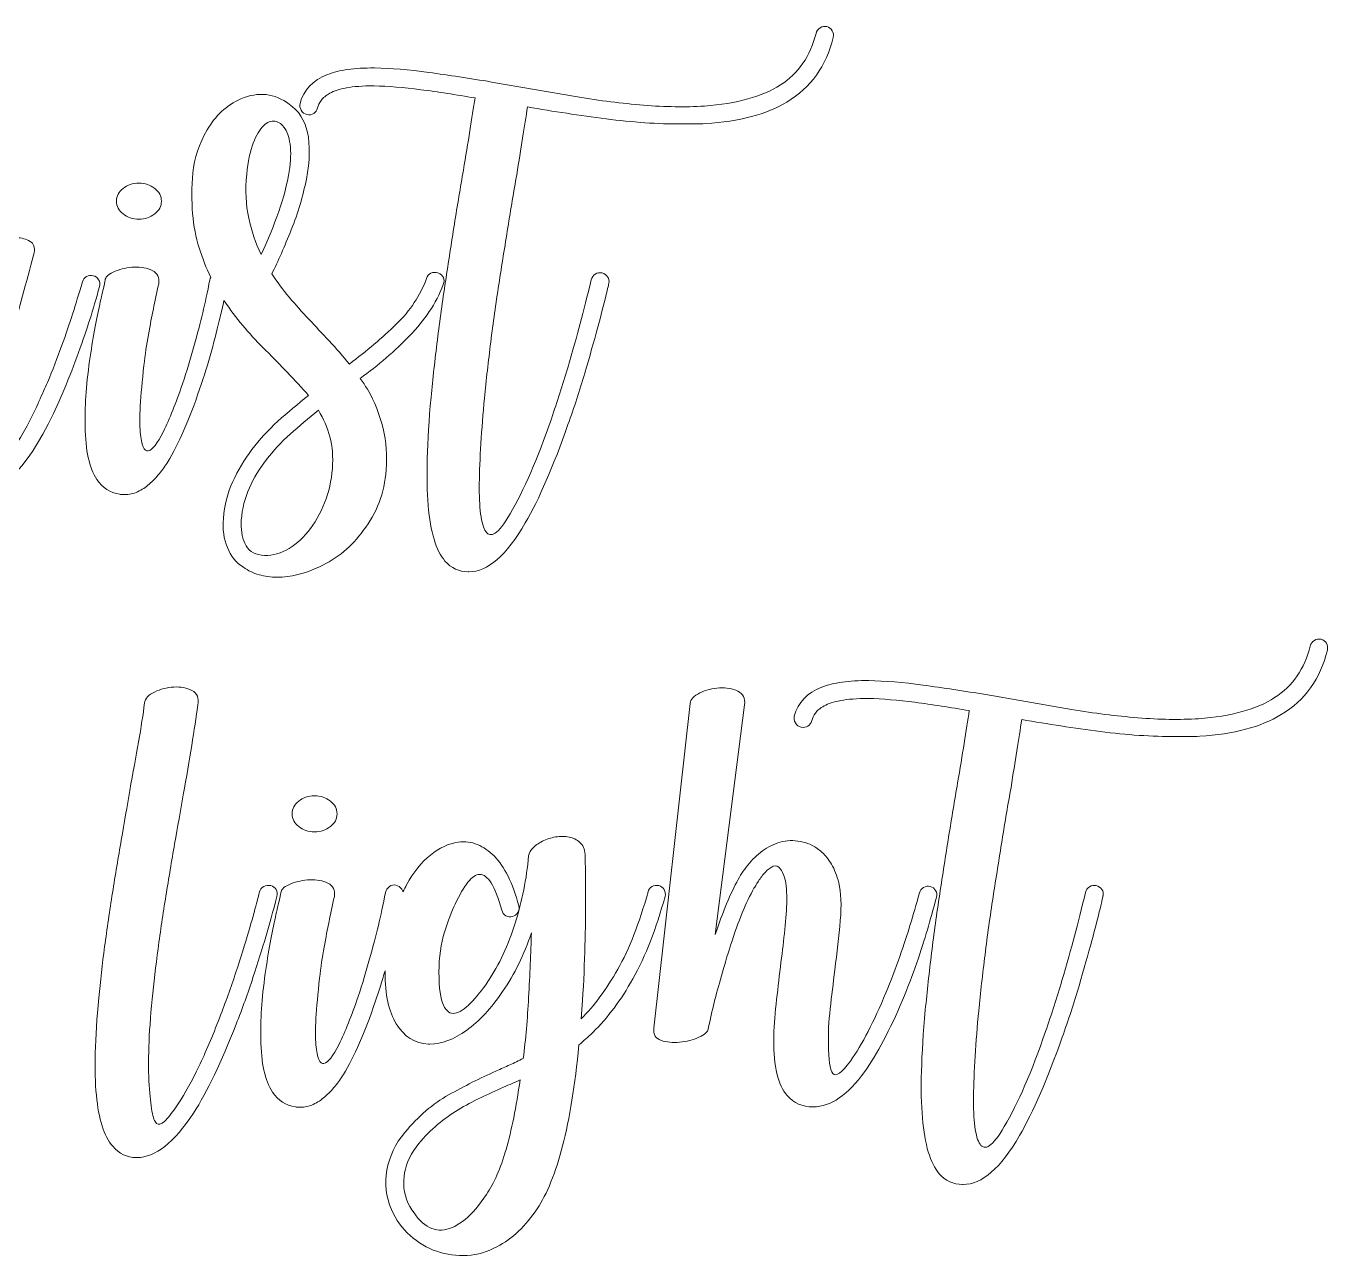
# Model space of a CAD drawing. Header units: inches. Extents: x 0.9 to 14.4, y -14.6 to -1.7.
# Drawn here: x 7.68 to 14.35, y -8.15 to -1.84 of the extents above; entities that cross this region are included whole.
import ezdxf

# ---------------------------------------------------------------- set-up
doc = ezdxf.new("R2010")
doc.units = ezdxf.units.IN
doc.header["$MEASUREMENT"] = 0
doc.layers.add('Layer 1', color=7, linetype='Continuous')

# ---------------------------------------------------------------- blocks, each defined once
blk = doc.blocks.new('block 3')
at = {"layer": 'Layer 1', "lineweight": 0}
for points, knots in [([(6.0348, -2.9252), (6.0064, -2.9443), (5.9807, -2.9677), (5.9577, -2.9953), (5.9347, -3.0229), (5.9156, -3.0505), (5.9003, -3.0781), (5.8604, -3.1502), (5.8213, -3.2444), (5.783, -3.3609), (5.783, -3.3609), (5.9324, -2.1836), (5.9324, -2.1836), (5.937, -2.1499), (5.9256, -2.1265), (5.898, -2.1135), (5.8704, -2.1004), (5.8389, -2.0951), (5.8037, -2.0974), (5.7684, -2.0997), (5.7351, -2.1081), (5.7037, -2.1226), (5.6722, -2.1372), (5.6557, -2.1552), (5.6542, -2.1767), (5.6542, -2.1767), (5.468, -3.8415), (5.468, -3.8415), (5.4649, -3.8737), (5.4772, -3.8944), (5.5047, -3.9036), (5.5323, -3.9128), (5.5641, -3.9158), (5.6002, -3.9128), (5.6362, -3.9097), (5.6692, -3.9013), (5.699, -3.8875), (5.7289, -3.8737), (5.7446, -3.8599), (5.7462, -3.8461), (5.7569, -3.7955), (5.7672, -3.7499), (5.7772, -3.7093), (5.7872, -3.6687), (5.7994, -3.6231), (5.814, -3.5725), (5.8286, -3.5219), (5.8443, -3.4698), (5.8612, -3.4161), (5.8811, -3.3533), (5.901, -3.2977), (5.921, -3.2494), (5.9409, -3.2011), (5.9608, -3.1594), (5.9807, -3.1241), (5.9853, -3.1164), (5.993, -3.1042), (6.0037, -3.0873), (6.0144, -3.0704), (6.0263, -3.0551), (6.0394, -3.0413), (6.0524, -3.0275), (6.0658, -3.0175), (6.0796, -3.0114), (6.0934, -3.0053), (6.1057, -3.0099), (6.1164, -3.0252), (6.1241, -3.0329), (6.1317, -3.0497), (6.1394, -3.0758), (6.1471, -3.1019), (6.1501, -3.144), (6.1486, -3.2023), (6.1471, -3.2498), (6.1432, -3.3008), (6.1371, -3.3552), (6.131, -3.4096), (6.1241, -3.4667), (6.1164, -3.5265), (6.1087, -3.5909), (6.1015, -3.6549), (6.0946, -3.7185), (6.0877, -3.7821), (6.0834, -3.8431), (6.0819, -3.9013), (6.0804, -4.0362), (6.1034, -4.1312), (6.1509, -4.1864), (6.1846, -4.2247), (6.2291, -4.2439), (6.2843, -4.2439), (6.3747, -4.2439), (6.4628, -4.1833), (6.5487, -4.0623), (6.6131, -3.9733), (6.6775, -3.8515), (6.7419, -3.6966), (6.7695, -3.6323), (6.794, -3.5687), (6.8155, -3.5058), (6.8369, -3.4429), (6.8549, -3.3866), (6.8695, -3.3368), (6.884, -3.287), (6.8997, -3.2314), (6.9166, -3.1701), (6.9189, -3.1611), (6.9186, -3.1525), (6.9159, -3.1443), (6.945, -3.1537), (6.9767, -3.1586), (7.0109, -3.1586), (7.0829, -3.1586), (7.1534, -3.1513), (7.2224, -3.1367), (7.2914, -3.1222), (7.3589, -3.1034), (7.4248, -3.0804), (7.4125, -3.1249), (7.3976, -3.182), (7.38, -3.2517), (7.3623, -3.3215), (7.3451, -3.3954), (7.3282, -3.4736), (7.3129, -3.5487), (7.301, -3.6181), (7.2926, -3.6817), (7.2841, -3.7453), (7.2784, -3.804), (7.2753, -3.8576), (7.2692, -3.9956), (7.2853, -4.0952), (7.3236, -4.1565), (7.3527, -4.204), (7.3957, -4.2278), (7.4524, -4.2278), (7.5903, -4.2278), (7.7321, -4.0546), (7.8778, -3.7081), (7.9054, -3.6438), (7.9303, -3.5802), (7.9525, -3.5173), (7.9747, -3.4544), (7.9939, -3.3981), (8.01, -3.3483), (8.0261, -3.2985), (8.0426, -3.2421), (8.0594, -3.1793), (8.0625, -3.167), (8.061, -3.1555), (8.0549, -3.1448), (8.0487, -3.1341), (8.0395, -3.1272), (8.0272, -3.1241), (8.015, -3.121), (8.0035, -3.1226), (7.9928, -3.1287), (7.982, -3.1348), (7.9751, -3.144), (7.9721, -3.1563), (7.9537, -3.2176), (7.9368, -3.2724), (7.9215, -3.3207), (7.9061, -3.369), (7.8873, -3.4238), (7.8651, -3.4851), (7.8429, -3.5464), (7.8188, -3.6085), (7.7927, -3.6713), (7.7804, -3.6989), (7.7659, -3.7315), (7.749, -3.7691), (7.7321, -3.8067), (7.7145, -3.8435), (7.6961, -3.8795), (7.6777, -3.9155), (7.6593, -3.9469), (7.6409, -3.9737), (7.6225, -4.0005), (7.6061, -4.0174), (7.5915, -4.0243), (7.5769, -4.0312), (7.5658, -4.0239), (7.5582, -4.0025), (7.5505, -3.981), (7.5482, -3.9404), (7.5513, -3.8806), (7.5543, -3.8009), (7.5616, -3.7242), (7.5731, -3.6507), (7.5846, -3.5771), (7.598, -3.5054), (7.6133, -3.4356), (7.6286, -3.3659), (7.6459, -3.2965), (7.6651, -3.2275), (7.6842, -3.1586), (7.703, -3.0888), (7.7214, -3.0183), (7.7306, -2.9877), (7.7268, -2.9658), (7.7099, -2.9528), (7.693, -2.9398), (7.6708, -2.9321), (7.6432, -2.9298), (7.6156, -2.9275), (7.5865, -2.9294), (7.5559, -2.9355), (7.5252, -2.9417), (7.5007, -2.9486), (7.4823, -2.9562), (7.4792, -2.9578), (7.4662, -2.9631), (7.4432, -2.9723), (7.4202, -2.9815), (7.3907, -2.9922), (7.3547, -3.0045), (7.3186, -3.0168), (7.2768, -3.0286), (7.2293, -3.0401), (7.1818, -3.0516), (7.1328, -3.0597), (7.0822, -3.0643), (7.0914, -3.0398), (7.1013, -3.0106), (7.1121, -2.9769), (7.1228, -2.9432), (7.1335, -2.9072), (7.1443, -2.8688), (7.1672, -2.7876), (7.181, -2.714), (7.1856, -2.6481), (7.1902, -2.5622), (7.1772, -2.4963), (7.1466, -2.4503), (7.1343, -2.4335), (7.1163, -2.4166), (7.0925, -2.3997), (7.0687, -2.3829), (7.0354, -2.3744), (6.9925, -2.3744), (6.9925, -2.3744), (6.9902, -2.3744), (6.9902, -2.3744), (6.9457, -2.3744), (6.9059, -2.3867), (6.8706, -2.4112), (6.8354, -2.4358), (6.8059, -2.4676), (6.7821, -2.5067), (6.7583, -2.5457), (6.7399, -2.5898), (6.7269, -2.6389), (6.7139, -2.688), (6.7073, -2.7378), (6.7073, -2.7883), (6.7073, -2.888), (6.7303, -2.9716), (6.7763, -3.039), (6.7995, -3.0715), (6.8262, -3.0972), (6.8565, -3.1165), (6.8543, -3.1174), (6.8521, -3.1183), (6.8499, -3.1195), (6.8392, -3.1256), (6.8323, -3.1348), (6.8293, -3.1471), (6.8124, -3.2069), (6.7967, -3.2609), (6.7821, -3.3092), (6.7675, -3.3575), (6.7495, -3.4123), (6.7281, -3.4736), (6.7066, -3.5349), (6.6828, -3.597), (6.6568, -3.6599), (6.6261, -3.7334), (6.5959, -3.7994), (6.566, -3.8576), (6.5361, -3.9158), (6.5058, -3.9664), (6.4751, -4.0094), (6.4307, -4.0707), (6.4008, -4.0918), (6.3855, -4.0726), (6.3701, -4.0534), (6.3625, -4.0032), (6.3625, -3.922), (6.3609, -3.8668), (6.364, -3.8067), (6.3716, -3.7415), (6.3793, -3.6763), (6.387, -3.6101), (6.3946, -3.5426), (6.4069, -3.4537), (6.4165, -3.3694), (6.4234, -3.2896), (6.4303, -3.2099), (6.4276, -3.1456), (6.4153, -3.0965), (6.4061, -3.0582), (6.3939, -3.0263), (6.3785, -3.0011), (6.3632, -2.9758), (6.3471, -2.9555), (6.3303, -2.9401), (6.3134, -2.9248), (6.2965, -2.9129), (6.2797, -2.9045), (6.2628, -2.8961), (6.2475, -2.8903), (6.2337, -2.8872), (6.1969, -2.878), (6.1616, -2.8773), (6.1279, -2.8849), (6.0942, -2.8926), (6.0631, -2.906), (6.0348, -2.9252)], [0, 0, 0, 0, 1, 1, 1, 2, 2, 2, 3, 3, 3, 4, 4, 4, 5, 5, 5, 6, 6, 6, 7, 7, 7, 8, 8, 8, 9, 9, 9, 10, 10, 10, 11, 11, 11, 12, 12, 12, 13, 13, 13, 14, 14, 14, 15, 15, 15, 16, 16, 16, 17, 17, 17, 18, 18, 18, 19, 19, 19, 20, 20, 20, 21, 21, 21, 22, 22, 22, 23, 23, 23, 24, 24, 24, 25, 25, 25, 26, 26, 26, 27, 27, 27, 28, 28, 28, 29, 29, 29, 30, 30, 30, 31, 31, 31, 32, 32, 32, 33, 33, 33, 34, 34, 34, 35, 35, 35, 36, 36, 36, 37, 37, 37, 38, 38, 38, 39, 39, 39, 40, 40, 40, 41, 41, 41, 42, 42, 42, 43, 43, 43, 44, 44, 44, 45, 45, 45, 46, 46, 46, 47, 47, 47, 48, 48, 48, 49, 49, 49, 50, 50, 50, 51, 51, 51, 52, 52, 52, 53, 53, 53, 54, 54, 54, 55, 55, 55, 56, 56, 56, 57, 57, 57, 58, 58, 58, 59, 59, 59, 60, 60, 60, 61, 61, 61, 62, 62, 62, 63, 63, 63, 64, 64, 64, 65, 65, 65, 66, 66, 66, 67, 67, 67, 68, 68, 68, 69, 69, 69, 70, 70, 70, 71, 71, 71, 72, 72, 72, 73, 73, 73, 74, 74, 74, 75, 75, 75, 76, 76, 76, 77, 77, 77, 78, 78, 78, 79, 79, 79, 80, 80, 80, 81, 81, 81, 82, 82, 82, 83, 83, 83, 84, 84, 84, 85, 85, 85, 86, 86, 86, 87, 87, 87, 88, 88, 88, 89, 89, 89, 90, 90, 90, 91, 91, 91, 92, 92, 92, 93, 93, 93, 94, 94, 94, 95, 95, 95, 96, 96, 96, 97, 97, 97, 98, 98, 98, 99, 99, 99, 100, 100, 100, 101, 101, 101, 102, 102, 102, 103, 103, 103, 104, 104, 104, 105, 105, 105, 106, 106, 106, 106]), ([(6.8085, -2.8815), (6.8024, -2.8501), (6.7993, -2.819), (6.7993, -2.7883), (6.7993, -2.747), (6.8043, -2.7064), (6.8143, -2.6665), (6.8243, -2.6266), (6.8384, -2.5914), (6.8568, -2.5607), (6.8691, -2.5392), (6.8864, -2.5182), (6.9086, -2.4975), (6.9308, -2.4768), (6.958, -2.4664), (6.9902, -2.4664), (6.9902, -2.4664), (6.9925, -2.4664), (6.9925, -2.4664), (7.017, -2.4664), (7.0346, -2.4703), (7.0454, -2.4779), (7.0561, -2.4856), (7.0645, -2.4933), (7.0707, -2.5009), (7.0891, -2.5285), (7.0971, -2.5718), (7.0948, -2.6308), (7.0925, -2.6899), (7.0799, -2.7608), (7.0569, -2.8435), (7.0446, -2.8911), (7.0312, -2.9344), (7.0166, -2.9735), (7.002, -3.0125), (6.9902, -3.0428), (6.981, -3.0643), (6.9473, -3.0597), (6.9189, -3.0486), (6.8959, -3.0309), (6.8729, -3.0133), (6.8542, -2.9918), (6.8396, -2.9666), (6.825, -2.9413), (6.8147, -2.9129), (6.8085, -2.8815)], [0, 0, 0, 0, 1, 1, 1, 2, 2, 2, 3, 3, 3, 4, 4, 4, 5, 5, 5, 6, 6, 6, 7, 7, 7, 8, 8, 8, 9, 9, 9, 10, 10, 10, 11, 11, 11, 12, 12, 12, 13, 13, 13, 14, 14, 14, 15, 15, 15, 15])]:
    blk.add_open_spline(points, degree=3, knots=knots, dxfattribs=at)
blk = doc.blocks.new('block 4')
at = {"layer": 'Layer 1', "lineweight": 0}
for points, knots in [([(8.0342, -3.4035), (8.025, -3.4533), (8.0165, -3.5058), (8.0089, -3.561), (7.9997, -3.6254), (7.9932, -3.6855), (7.9893, -3.7415), (7.9855, -3.7975), (7.9843, -3.8492), (7.9859, -3.8967), (7.9874, -4.0193), (8.0074, -4.1098), (8.0456, -4.168), (8.0748, -4.2125), (8.1138, -4.2378), (8.1629, -4.2439), (8.1675, -4.2454), (8.1752, -4.2462), (8.1859, -4.2462), (8.2104, -4.2462), (8.2334, -4.2412), (8.2549, -4.2313), (8.2764, -4.2213), (8.2963, -4.2083), (8.3147, -4.1922), (8.3331, -4.1761), (8.3503, -4.158), (8.3664, -4.1381), (8.3825, -4.1182), (8.3967, -4.0983), (8.409, -4.0784), (8.4657, -3.9864), (8.5201, -3.8622), (8.5722, -3.7058), (8.5952, -3.6399), (8.6155, -3.5748), (8.6332, -3.5104), (8.6508, -3.446), (8.6657, -3.3881), (8.678, -3.3368), (8.6844, -3.3099), (8.6908, -3.2812), (8.6972, -3.2508), (8.7015, -3.2573), (8.7057, -3.2638), (8.7102, -3.2701), (8.77, -3.3552), (8.8374, -3.4345), (8.9125, -3.5081), (8.9876, -3.5817), (9.0605, -3.6583), (9.131, -3.738), (9.0758, -3.781), (9.0233, -3.8251), (8.9735, -3.8703), (8.9236, -3.9155), (8.8792, -3.9637), (8.8401, -4.0151), (8.801, -4.0665), (8.7684, -4.1213), (8.7424, -4.1795), (8.7163, -4.2378), (8.7002, -4.3006), (8.6941, -4.3681), (8.6895, -4.4233), (8.6964, -4.4731), (8.7148, -4.5176), (8.7316, -4.5605), (8.7592, -4.5942), (8.7976, -4.6187), (8.8206, -4.6356), (8.847, -4.6482), (8.8769, -4.6567), (8.9068, -4.6651), (8.9378, -4.6693), (8.97, -4.6693), (9.039, -4.6693), (9.111, -4.6517), (9.1862, -4.6164), (9.2782, -4.5735), (9.3532, -4.5114), (9.4115, -4.4302), (9.4805, -4.3413), (9.5196, -4.2378), (9.5288, -4.1198), (9.5395, -3.9741), (9.5073, -3.8362), (9.4322, -3.7058), (9.4261, -3.6966), (9.4203, -3.6874), (9.415, -3.6782), (9.4096, -3.669), (9.4031, -3.6599), (9.3954, -3.6507), (9.4414, -3.617), (9.4859, -3.5817), (9.5288, -3.5449), (9.5717, -3.5081), (9.6119, -3.4701), (9.6495, -3.4311), (9.6871, -3.392), (9.7204, -3.351), (9.7496, -3.308), (9.7786, -3.2651), (9.8024, -3.2191), (9.8208, -3.1701), (9.8315, -3.141), (9.8223, -3.121), (9.7932, -3.1103), (9.781, -3.1057), (9.7691, -3.1061), (9.7576, -3.1114), (9.7461, -3.1168), (9.7388, -3.1256), (9.7357, -3.1379), (9.7036, -3.2252), (9.6518, -3.3034), (9.5805, -3.3724), (9.5093, -3.4414), (9.4291, -3.5096), (9.3402, -3.5771), (9.3065, -3.5357), (9.272, -3.4962), (9.2368, -3.4586), (9.2015, -3.4211), (9.1666, -3.3839), (9.1321, -3.3471), (9.0976, -3.3103), (9.0643, -3.2728), (9.0321, -3.2344), (8.9999, -3.1961), (8.97, -3.1563), (8.9424, -3.1149), (8.9746, -3.0505), (9.008, -2.975), (9.0425, -2.8884), (9.0769, -2.8018), (9.1026, -2.7156), (9.1195, -2.6297), (9.1563, -2.4381), (9.1271, -2.3101), (9.0321, -2.2457), (8.957, -2.189), (8.8742, -2.1798), (8.7838, -2.2181), (8.7102, -2.2518), (8.6527, -2.3047), (8.6113, -2.3767), (8.5699, -2.4488), (8.5454, -2.5224), (8.5377, -2.5975), (8.5255, -2.7462), (8.5362, -2.8742), (8.5699, -2.9815), (8.5866, -3.0347), (8.6066, -3.0852), (8.6297, -3.1329), (8.6278, -3.1366), (8.6262, -3.1405), (8.6251, -3.1448), (8.6128, -3.2076), (8.6006, -3.2643), (8.5883, -3.3149), (8.576, -3.3655), (8.5611, -3.4226), (8.5435, -3.4862), (8.5258, -3.5499), (8.5063, -3.6139), (8.4848, -3.6782), (8.4511, -3.7779), (8.4185, -3.8592), (8.3871, -3.922), (8.3557, -3.9848), (8.3296, -4.0182), (8.3089, -4.022), (8.2882, -4.0258), (8.2748, -3.994), (8.2687, -3.9266), (8.2626, -3.8592), (8.2687, -3.7449), (8.2871, -3.584), (8.2932, -3.5288), (8.3009, -3.4763), (8.3101, -3.4265), (8.3193, -3.3767), (8.3277, -3.3326), (8.3354, -3.2942), (8.343, -3.2559), (8.3522, -3.213), (8.363, -3.1655), (8.3676, -3.1333), (8.3564, -3.1107), (8.3296, -3.0976), (8.3028, -3.0846), (8.2721, -3.0789), (8.2377, -3.0804), (8.2032, -3.0819), (8.1706, -3.0888), (8.1399, -3.1011), (8.1092, -3.1134), (8.0924, -3.1272), (8.0893, -3.1425), (8.0893, -3.1456), (8.0866, -3.1586), (8.0813, -3.1816), (8.0759, -3.2046), (8.069, -3.2348), (8.0606, -3.2724), (8.0522, -3.31), (8.0433, -3.3537), (8.0342, -3.4035)], [0, 0, 0, 0, 1, 1, 1, 2, 2, 2, 3, 3, 3, 4, 4, 4, 5, 5, 5, 6, 6, 6, 7, 7, 7, 8, 8, 8, 9, 9, 9, 10, 10, 10, 11, 11, 11, 12, 12, 12, 13, 13, 13, 14, 14, 14, 15, 15, 15, 16, 16, 16, 17, 17, 17, 18, 18, 18, 19, 19, 19, 20, 20, 20, 21, 21, 21, 22, 22, 22, 23, 23, 23, 24, 24, 24, 25, 25, 25, 26, 26, 26, 27, 27, 27, 28, 28, 28, 29, 29, 29, 30, 30, 30, 31, 31, 31, 32, 32, 32, 33, 33, 33, 34, 34, 34, 35, 35, 35, 36, 36, 36, 37, 37, 37, 38, 38, 38, 39, 39, 39, 40, 40, 40, 41, 41, 41, 42, 42, 42, 43, 43, 43, 44, 44, 44, 45, 45, 45, 46, 46, 46, 47, 47, 47, 48, 48, 48, 49, 49, 49, 50, 50, 50, 51, 51, 51, 52, 52, 52, 53, 53, 53, 54, 54, 54, 55, 55, 55, 56, 56, 56, 57, 57, 57, 58, 58, 58, 59, 59, 59, 60, 60, 60, 61, 61, 61, 62, 62, 62, 63, 63, 63, 64, 64, 64, 65, 65, 65, 66, 66, 66, 67, 67, 67, 68, 68, 68, 69, 69, 69, 70, 70, 70, 70]), ([(8.8137, -2.6044), (8.8198, -2.5385), (8.8309, -2.4852), (8.847, -2.4446), (8.8631, -2.404), (8.8807, -2.3744), (8.8999, -2.356), (8.919, -2.3376), (8.9386, -2.33), (8.9585, -2.333), (8.9784, -2.3361), (8.9957, -2.3488), (9.0103, -2.371), (9.0248, -2.3932), (9.034, -2.4247), (9.0379, -2.4653), (9.0417, -2.5059), (9.0382, -2.5546), (9.0275, -2.6113), (9.0152, -2.6803), (8.9957, -2.7504), (8.9689, -2.8217), (8.942, -2.893), (8.9148, -2.9578), (8.8872, -3.016), (8.8596, -2.9578), (8.8386, -2.8953), (8.824, -2.8286), (8.8094, -2.7619), (8.806, -2.6872), (8.8137, -2.6044)], [0, 0, 0, 0, 1, 1, 1, 2, 2, 2, 3, 3, 3, 4, 4, 4, 5, 5, 5, 6, 6, 6, 7, 7, 7, 8, 8, 8, 9, 9, 9, 10, 10, 10, 10]), ([(9.1816, -3.8139), (9.2076, -3.8569), (9.2272, -3.9024), (9.2402, -3.9507), (9.2532, -3.999), (9.2575, -4.0531), (9.2529, -4.1128), (9.2483, -4.1741), (9.2348, -4.2328), (9.2126, -4.2888), (9.1904, -4.3447), (9.1624, -4.3934), (9.1287, -4.4348), (9.0949, -4.4762), (9.0574, -4.508), (9.016, -4.5302), (8.9746, -4.5524), (8.9324, -4.5613), (8.8895, -4.5566), (8.8481, -4.5505), (8.8198, -4.5302), (8.8045, -4.4957), (8.7891, -4.4612), (8.783, -4.4217), (8.7861, -4.3773), (8.7907, -4.3175), (8.8045, -4.2623), (8.8275, -4.2117), (8.8505, -4.1611), (8.8796, -4.1128), (8.9148, -4.0669), (8.9501, -4.0209), (8.9907, -3.9772), (9.0367, -3.9358), (9.0827, -3.8944), (9.131, -3.8538), (9.1816, -3.8139)], [0, 0, 0, 0, 1, 1, 1, 2, 2, 2, 3, 3, 3, 4, 4, 4, 5, 5, 5, 6, 6, 6, 7, 7, 7, 8, 8, 8, 9, 9, 9, 10, 10, 10, 11, 11, 11, 12, 12, 12, 12])]:
    blk.add_open_spline(points, degree=3, knots=knots, dxfattribs=at)
blk = doc.blocks.new('block 7')
at = {"layer": 'Layer 1', "lineweight": 0}
for points, knots in [([(10.2313, -7.1351), (10.2083, -7.1474), (10.1853, -7.1585), (10.1623, -7.1685), (10.1393, -7.1784), (10.1163, -7.1888), (10.0933, -7.1995), (10.0105, -7.2363), (9.9289, -7.2773), (9.8484, -7.3225), (9.7679, -7.3677), (9.6932, -7.4317), (9.6242, -7.5145), (9.5751, -7.5743), (9.5445, -7.6387), (9.5322, -7.7077), (9.52, -7.7767), (9.5276, -7.8441), (9.5552, -7.91), (9.5782, -7.9621), (9.6104, -8.0066), (9.6518, -8.0434), (9.6932, -8.0802), (9.7388, -8.107), (9.7886, -8.1239), (9.8384, -8.1407), (9.8901, -8.1476), (9.9438, -8.1446), (9.9975, -8.1415), (10.0481, -8.1269), (10.0956, -8.1009), (10.1753, -8.0595), (10.2443, -7.9943), (10.3025, -7.9054), (10.3531, -7.8303), (10.3964, -7.723), (10.4325, -7.5835), (10.4685, -7.444), (10.4964, -7.2715), (10.5164, -7.0661), (10.5286, -7.0554), (10.5405, -7.045), (10.552, -7.0351), (10.5635, -7.0251), (10.5754, -7.014), (10.5877, -7.0017), (10.6643, -6.9267), (10.7325, -6.8354), (10.7923, -6.7281), (10.826, -6.6683), (10.8563, -6.6036), (10.8832, -6.5338), (10.91, -6.4641), (10.9349, -6.3878), (10.9579, -6.305), (10.961, -6.2928), (10.9594, -6.2812), (10.9533, -6.2705), (10.9471, -6.2598), (10.9379, -6.2529), (10.9257, -6.2498), (10.9134, -6.2468), (10.9019, -6.2483), (10.8912, -6.2544), (10.8805, -6.2606), (10.8736, -6.2698), (10.8705, -6.282), (10.826, -6.443), (10.7743, -6.5752), (10.7153, -6.6787), (10.6563, -6.7821), (10.5938, -6.8669), (10.5279, -6.9328), (10.5279, -6.9328), (10.5348, -6.8385), (10.5348, -6.8385), (10.5409, -6.7404), (10.5451, -6.6469), (10.5474, -6.5579), (10.5497, -6.4691), (10.5509, -6.3909), (10.5509, -6.3234), (10.5509, -6.256), (10.5501, -6.1816), (10.5486, -6.1003), (10.5486, -6.0712), (10.5413, -6.049), (10.5267, -6.0337), (10.5122, -6.0184), (10.4945, -6.008), (10.4738, -6.0026), (10.4532, -5.9973), (10.4305, -5.9961), (10.406, -5.9992), (10.3815, -6.0023), (10.3585, -6.0088), (10.337, -6.0187), (10.3156, -6.0287), (10.2975, -6.0406), (10.283, -6.0544), (10.2684, -6.0682), (10.2604, -6.0827), (10.2588, -6.098), (10.2481, -6.2146), (10.2251, -6.3291), (10.1899, -6.4418), (10.1546, -6.5545), (10.1078, -6.6545), (10.0496, -6.7419), (10.0205, -6.7848), (9.991, -6.8216), (9.9611, -6.8523), (9.9312, -6.883), (9.9043, -6.9002), (9.8806, -6.904), (9.8568, -6.9079), (9.8373, -6.8941), (9.822, -6.8626), (9.8066, -6.8312), (9.799, -6.7749), (9.799, -6.6936), (9.799, -6.6154), (9.8085, -6.5472), (9.8277, -6.489), (9.8468, -6.4307), (9.8648, -6.3824), (9.8817, -6.3441), (9.9047, -6.2966), (9.9266, -6.2594), (9.9473, -6.2326), (9.968, -6.2058), (9.9883, -6.1923), (10.0082, -6.1923), (10.0281, -6.1923), (10.0477, -6.2069), (10.0668, -6.236), (10.086, -6.2652), (10.104, -6.3119), (10.1209, -6.3763), (10.1239, -6.3886), (10.1308, -6.3978), (10.1416, -6.4039), (10.1523, -6.41), (10.1638, -6.4116), (10.1761, -6.4085), (10.1883, -6.4054), (10.1975, -6.3985), (10.2037, -6.3878), (10.2098, -6.3771), (10.2113, -6.3656), (10.2083, -6.3533), (10.1776, -6.2368), (10.1354, -6.1517), (10.0818, -6.098), (10.0557, -6.072), (10.0274, -6.0525), (9.9967, -6.0394), (9.966, -6.0264), (9.9331, -6.0222), (9.8978, -6.0268), (9.8488, -6.0345), (9.8013, -6.0567), (9.7553, -6.0935), (9.7093, -6.1302), (9.6686, -6.1808), (9.6334, -6.2452), (9.6268, -6.2573), (9.6208, -6.2698), (9.6147, -6.2822), (9.6134, -6.2774), (9.6113, -6.2727), (9.6081, -6.2682), (9.6004, -6.2575), (9.5905, -6.2506), (9.5782, -6.2475), (9.5659, -6.2445), (9.5548, -6.2468), (9.5449, -6.2544), (9.5349, -6.2621), (9.5284, -6.2721), (9.5253, -6.2843), (9.513, -6.3472), (9.5008, -6.4039), (9.4885, -6.4545), (9.4763, -6.5051), (9.4613, -6.5622), (9.4437, -6.6258), (9.4261, -6.6894), (9.4065, -6.7534), (9.3851, -6.8178), (9.3513, -6.9175), (9.3187, -6.9987), (9.2873, -7.0615), (9.2559, -7.1244), (9.2298, -7.1577), (9.2091, -7.1616), (9.1885, -7.1654), (9.175, -7.1336), (9.1689, -7.0661), (9.1628, -6.9987), (9.1689, -6.8845), (9.1873, -6.7235), (9.1934, -6.6683), (9.2011, -6.6158), (9.2103, -6.566), (9.2195, -6.5162), (9.2279, -6.4721), (9.2356, -6.4338), (9.2432, -6.3955), (9.2524, -6.3525), (9.2632, -6.305), (9.2678, -6.2728), (9.2566, -6.2502), (9.2298, -6.2372), (9.203, -6.2242), (9.1724, -6.2184), (9.1379, -6.2199), (9.1034, -6.2215), (9.0708, -6.2284), (9.0401, -6.2406), (9.0095, -6.2529), (8.9926, -6.2667), (8.9896, -6.282), (8.9896, -6.2851), (8.9869, -6.2981), (8.9815, -6.3211), (8.9762, -6.3441), (8.9693, -6.3744), (8.9608, -6.4119), (8.9524, -6.4495), (8.9436, -6.4932), (8.9344, -6.543), (8.9252, -6.5928), (8.9168, -6.6453), (8.9091, -6.7005), (8.8999, -6.7649), (8.8934, -6.8251), (8.8895, -6.881), (8.8857, -6.937), (8.8846, -6.9887), (8.8861, -7.0362), (8.8876, -7.1589), (8.9076, -7.2493), (8.9459, -7.3076), (8.975, -7.352), (9.0141, -7.3773), (9.0631, -7.3835), (9.0677, -7.385), (9.0754, -7.3858), (9.0861, -7.3858), (9.1106, -7.3858), (9.1336, -7.3808), (9.1551, -7.3708), (9.1766, -7.3608), (9.1965, -7.3478), (9.2149, -7.3317), (9.2333, -7.3156), (9.2505, -7.2976), (9.2666, -7.2777), (9.2827, -7.2577), (9.2969, -7.2378), (9.3092, -7.2179), (9.3659, -7.1259), (9.4203, -7.0017), (9.4724, -6.8454), (9.4911, -6.7918), (9.508, -6.7387), (9.5231, -6.6861), (9.5231, -6.6886), (9.523, -6.6911), (9.523, -6.6936), (9.523, -6.8086), (9.5422, -6.8968), (9.5805, -6.9581), (9.6204, -7.024), (9.6755, -7.0584), (9.7461, -7.0615), (9.7461, -7.0615), (9.753, -7.0615), (9.753, -7.0615), (9.8127, -7.0615), (9.8752, -7.0381), (9.9404, -6.9914), (10.0055, -6.9447), (10.0672, -6.8784), (10.1255, -6.7925), (10.1868, -6.7036), (10.2359, -6.6032), (10.2727, -6.4913), (10.2696, -6.5955), (10.265, -6.7059), (10.2588, -6.8224), (10.2527, -6.9328), (10.2435, -7.037), (10.2313, -7.1351)], [0, 0, 0, 0, 1, 1, 1, 2, 2, 2, 3, 3, 3, 4, 4, 4, 5, 5, 5, 6, 6, 6, 7, 7, 7, 8, 8, 8, 9, 9, 9, 10, 10, 10, 11, 11, 11, 12, 12, 12, 13, 13, 13, 14, 14, 14, 15, 15, 15, 16, 16, 16, 17, 17, 17, 18, 18, 18, 19, 19, 19, 20, 20, 20, 21, 21, 21, 22, 22, 22, 23, 23, 23, 24, 24, 24, 25, 25, 25, 26, 26, 26, 27, 27, 27, 28, 28, 28, 29, 29, 29, 30, 30, 30, 31, 31, 31, 32, 32, 32, 33, 33, 33, 34, 34, 34, 35, 35, 35, 36, 36, 36, 37, 37, 37, 38, 38, 38, 39, 39, 39, 40, 40, 40, 41, 41, 41, 42, 42, 42, 43, 43, 43, 44, 44, 44, 45, 45, 45, 46, 46, 46, 47, 47, 47, 48, 48, 48, 49, 49, 49, 50, 50, 50, 51, 51, 51, 52, 52, 52, 53, 53, 53, 54, 54, 54, 55, 55, 55, 56, 56, 56, 57, 57, 57, 58, 58, 58, 59, 59, 59, 60, 60, 60, 61, 61, 61, 62, 62, 62, 63, 63, 63, 64, 64, 64, 65, 65, 65, 66, 66, 66, 67, 67, 67, 68, 68, 68, 69, 69, 69, 70, 70, 70, 71, 71, 71, 72, 72, 72, 73, 73, 73, 74, 74, 74, 75, 75, 75, 76, 76, 76, 77, 77, 77, 78, 78, 78, 79, 79, 79, 80, 80, 80, 81, 81, 81, 82, 82, 82, 83, 83, 83, 84, 84, 84, 85, 85, 85, 86, 86, 86, 87, 87, 87, 88, 88, 88, 89, 89, 89, 90, 90, 90, 91, 91, 91, 92, 92, 92, 93, 93, 93, 94, 94, 94, 95, 95, 95, 96, 96, 96, 97, 97, 97, 98, 98, 98, 98]), ([(10.1427, -7.6019), (10.1143, -7.7), (10.081, -7.7767), (10.0427, -7.8319), (9.9691, -7.9422), (9.897, -8.0028), (9.8266, -8.0135), (9.756, -8.0242), (9.6939, -7.9782), (9.6403, -7.8755), (9.6188, -7.825), (9.6131, -7.7736), (9.623, -7.7215), (9.633, -7.6694), (9.6571, -7.6195), (9.6955, -7.572), (9.7261, -7.5352), (9.7583, -7.5026), (9.7921, -7.4743), (9.8258, -7.4459), (9.861, -7.4206), (9.8978, -7.3984), (9.9346, -7.3762), (9.9726, -7.3559), (10.0117, -7.3375), (10.0507, -7.3191), (10.0902, -7.3007), (10.1301, -7.2823), (10.1454, -7.2761), (10.16, -7.27), (10.1738, -7.2639), (10.1876, -7.2577), (10.2014, -7.2516), (10.2152, -7.2455), (10.1952, -7.385), (10.1711, -7.5038), (10.1427, -7.6019)], [0, 0, 0, 0, 1, 1, 1, 2, 2, 2, 3, 3, 3, 4, 4, 4, 5, 5, 5, 6, 6, 6, 7, 7, 7, 8, 8, 8, 9, 9, 9, 10, 10, 10, 11, 11, 11, 12, 12, 12, 12])]:
    blk.add_open_spline(points, degree=3, knots=knots, dxfattribs=at)

msp = doc.modelspace()

# ---------------------------------------------------------------- linework, layer by layer
at = {"layer": 'Layer 1', "lineweight": 0}
for points, knots in [([(9.093, -2.2767), (9.0861, -2.2652), (9.0842, -2.2534), (9.0873, -2.2411), (9.1056, -2.1721), (9.1524, -2.123), (9.2275, -2.0939), (9.2582, -2.0817), (9.2931, -2.0728), (9.3322, -2.0675), (9.3712, -2.0621), (9.4169, -2.0594), (9.469, -2.0594), (9.5518, -2.061), (9.6445, -2.0688), (9.7472, -2.0827), (9.8499, -2.0966), (9.9572, -2.1129), (10.0691, -2.1316), (10.0691, -2.1316), (10.5083, -2.2083), (10.5083, -2.2083), (10.6233, -2.2269), (10.7363, -2.2409), (10.8475, -2.2502), (10.9586, -2.2594), (11.0625, -2.261), (11.1591, -2.2549), (11.3262, -2.2426), (11.4561, -2.2066), (11.5489, -2.1468), (11.6416, -2.087), (11.7025, -1.9989), (11.7317, -1.8824), (11.7347, -1.8701), (11.7416, -1.8605), (11.7524, -1.8536), (11.7631, -1.8467), (11.7746, -1.8448), (11.7869, -1.8479), (11.7991, -1.8509), (11.8083, -1.8578), (11.8144, -1.8686), (11.8206, -1.8793), (11.8221, -1.8908), (11.819, -1.903), (11.7838, -2.0502), (11.7048, -2.1606), (11.5822, -2.2342), (11.4779, -2.2973), (11.3392, -2.3341), (11.166, -2.3445), (11.1461, -2.3461), (11.1261, -2.3468), (11.1062, -2.3468), (11.0863, -2.3468), (11.0656, -2.3468), (11.0441, -2.3468), (10.9199, -2.3468), (10.7904, -2.338), (10.6555, -2.3204), (10.5206, -2.3028), (10.3865, -2.2825), (10.2531, -2.2595), (10.2454, -2.3085), (10.237, -2.3618), (10.2278, -2.4193), (10.2186, -2.4768), (10.2086, -2.5392), (10.1979, -2.6067), (10.1826, -2.6926), (10.1672, -2.783), (10.1519, -2.878), (10.1366, -2.9731), (10.1212, -3.07), (10.1059, -3.1689), (10.0906, -3.2678), (10.0768, -3.3663), (10.0645, -3.4644), (10.0522, -3.5625), (10.0415, -3.6583), (10.0323, -3.7518), (10.0247, -3.8316), (10.0185, -3.9089), (10.0139, -3.9841), (10.0093, -4.0592), (10.0067, -4.1274), (10.0059, -4.1887), (10.0051, -4.25), (10.0074, -4.3022), (10.0128, -4.3451), (10.0181, -4.388), (10.027, -4.4183), (10.0392, -4.4359), (10.0515, -4.4535), (10.0676, -4.4558), (10.0875, -4.4428), (10.1074, -4.4298), (10.1327, -4.3972), (10.1634, -4.3451), (10.2339, -4.2255), (10.3044, -4.063), (10.375, -3.8576), (10.4056, -3.7687), (10.4336, -3.6817), (10.4589, -3.5966), (10.4842, -3.5115), (10.5056, -3.4356), (10.5233, -3.369), (10.5409, -3.3023), (10.5597, -3.2275), (10.5796, -3.1448), (10.5827, -3.1325), (10.5896, -3.1229), (10.6003, -3.116), (10.611, -3.1091), (10.6225, -3.1072), (10.6348, -3.1103), (10.6471, -3.1134), (10.6567, -3.1199), (10.6635, -3.1298), (10.6705, -3.1398), (10.6723, -3.1509), (10.6693, -3.1632), (10.6693, -3.1647), (10.6643, -3.1866), (10.6544, -3.2287), (10.6444, -3.2709), (10.6302, -3.3257), (10.6118, -3.3931), (10.5934, -3.4606), (10.5716, -3.5376), (10.5463, -3.6242), (10.521, -3.7108), (10.4922, -3.7986), (10.46, -3.8875), (10.3849, -4.1021), (10.3121, -4.27), (10.2416, -4.3911), (10.145, -4.5582), (10.0484, -4.6417), (9.9519, -4.6417), (9.9519, -4.6417), (9.9496, -4.6417), (9.9496, -4.6417), (9.902, -4.6417), (9.8622, -4.6233), (9.83, -4.5865), (9.784, -4.5329), (9.7553, -4.4378), (9.7438, -4.3014), (9.7323, -4.165), (9.7373, -3.9802), (9.7587, -3.7472), (9.7679, -3.6522), (9.7786, -3.5545), (9.7909, -3.454), (9.8032, -3.3537), (9.817, -3.2536), (9.8323, -3.154), (9.8476, -3.0543), (9.8629, -2.9562), (9.8783, -2.8596), (9.8936, -2.7631), (9.9089, -2.6711), (9.9243, -2.5837), (9.9365, -2.5117), (9.9476, -2.4442), (9.9576, -2.3813), (9.9676, -2.3185), (9.9764, -2.2626), (9.984, -2.2135), (9.8859, -2.1966), (9.7932, -2.1824), (9.7058, -2.1709), (9.6184, -2.1594), (9.5388, -2.1529), (9.4667, -2.1514), (9.4084, -2.1514), (9.3613, -2.1548), (9.3252, -2.1617), (9.2893, -2.1686), (9.2609, -2.1778), (9.2402, -2.1893), (9.2195, -2.2008), (9.2045, -2.2131), (9.1953, -2.2261), (9.1861, -2.2392), (9.18, -2.2518), (9.1769, -2.2641), (9.1693, -2.2917), (9.1509, -2.3032), (9.1217, -2.2986), (9.1095, -2.2955), (9.0999, -2.2882), (9.093, -2.2767)], [0, 0, 0, 0, 1, 1, 1, 2, 2, 2, 3, 3, 3, 4, 4, 4, 5, 5, 5, 6, 6, 6, 7, 7, 7, 8, 8, 8, 9, 9, 9, 10, 10, 10, 11, 11, 11, 12, 12, 12, 13, 13, 13, 14, 14, 14, 15, 15, 15, 16, 16, 16, 17, 17, 17, 18, 18, 18, 19, 19, 19, 20, 20, 20, 21, 21, 21, 22, 22, 22, 23, 23, 23, 24, 24, 24, 25, 25, 25, 26, 26, 26, 27, 27, 27, 28, 28, 28, 29, 29, 29, 30, 30, 30, 31, 31, 31, 32, 32, 32, 33, 33, 33, 34, 34, 34, 35, 35, 35, 36, 36, 36, 37, 37, 37, 38, 38, 38, 39, 39, 39, 40, 40, 40, 41, 41, 41, 42, 42, 42, 43, 43, 43, 44, 44, 44, 45, 45, 45, 46, 46, 46, 47, 47, 47, 48, 48, 48, 49, 49, 49, 50, 50, 50, 51, 51, 51, 52, 52, 52, 53, 53, 53, 54, 54, 54, 55, 55, 55, 56, 56, 56, 57, 57, 57, 58, 58, 58, 59, 59, 59, 60, 60, 60, 61, 61, 61, 62, 62, 62, 63, 63, 63, 64, 64, 64, 65, 65, 65, 65]), ([(8.1468, -2.7424), (8.1468, -2.7163), (8.1579, -2.6945), (8.1802, -2.6768), (8.2024, -2.6592), (8.2296, -2.6504), (8.2618, -2.6504), (8.2925, -2.6504), (8.3193, -2.6592), (8.3423, -2.6768), (8.3653, -2.6945), (8.3768, -2.7163), (8.3768, -2.7424), (8.3768, -2.7684), (8.3653, -2.7903), (8.3423, -2.8079), (8.3193, -2.8255), (8.2925, -2.8343), (8.2618, -2.8343), (8.2296, -2.8343), (8.2024, -2.8255), (8.1802, -2.8079), (8.1579, -2.7903), (8.1468, -2.7684), (8.1468, -2.7424)], [0, 0, 0, 0, 1, 1, 1, 2, 2, 2, 3, 3, 3, 4, 4, 4, 5, 5, 5, 6, 6, 6, 7, 7, 7, 8, 8, 8, 8]), ([(14.3519, -5.0426), (14.3166, -5.1898), (14.2377, -5.3001), (14.115, -5.3737), (14.0108, -5.4368), (13.872, -5.4736), (13.6988, -5.4841), (13.6789, -5.4856), (13.6589, -5.4864), (13.639, -5.4864), (13.6191, -5.4864), (13.5984, -5.4864), (13.577, -5.4864), (13.4528, -5.4864), (13.3232, -5.4776), (13.1883, -5.4599), (13.0534, -5.4423), (12.9193, -5.422), (12.7859, -5.399), (12.7782, -5.4481), (12.7698, -5.5013), (12.7606, -5.5588), (12.7514, -5.6163), (12.7415, -5.6788), (12.7307, -5.7462), (12.7154, -5.8321), (12.7001, -5.9225), (12.6848, -6.0176), (12.6694, -6.1126), (12.6541, -6.2096), (12.6388, -6.3085), (12.6234, -6.4073), (12.6096, -6.5058), (12.5974, -6.6039), (12.5851, -6.7021), (12.5744, -6.7979), (12.5652, -6.8914), (12.5575, -6.9711), (12.5514, -7.0485), (12.5468, -7.1236), (12.5422, -7.1987), (12.5395, -7.2669), (12.5387, -7.3283), (12.538, -7.3896), (12.5402, -7.4417), (12.5456, -7.4846), (12.551, -7.5275), (12.5598, -7.5578), (12.5721, -7.5755), (12.5843, -7.5931), (12.6004, -7.5954), (12.6204, -7.5824), (12.6403, -7.5693), (12.6656, -7.5367), (12.6962, -7.4846), (12.7668, -7.3651), (12.8373, -7.2026), (12.9078, -6.9971), (12.9384, -6.9083), (12.9664, -6.8212), (12.9917, -6.7362), (13.017, -6.6511), (13.0385, -6.5752), (13.0561, -6.5085), (13.0737, -6.4418), (13.0925, -6.3671), (13.1125, -6.2843), (13.1155, -6.2721), (13.1224, -6.2625), (13.1332, -6.2556), (13.1439, -6.2487), (13.1554, -6.2468), (13.1676, -6.2498), (13.1799, -6.2529), (13.1895, -6.2594), (13.1964, -6.2694), (13.2033, -6.2794), (13.2052, -6.2905), (13.2021, -6.3027), (13.2021, -6.3042), (13.1971, -6.3261), (13.1872, -6.3682), (13.1772, -6.4104), (13.163, -6.4652), (13.1447, -6.5327), (13.1263, -6.6001), (13.1044, -6.6772), (13.0791, -6.7637), (13.0538, -6.8504), (13.0251, -6.9382), (12.9929, -7.027), (12.9178, -7.2416), (12.8449, -7.4095), (12.7744, -7.5306), (12.6779, -7.6977), (12.5813, -7.7813), (12.4847, -7.7813), (12.4847, -7.7813), (12.4824, -7.7813), (12.4824, -7.7813), (12.4349, -7.7813), (12.395, -7.7629), (12.3628, -7.7261), (12.3168, -7.6724), (12.2881, -7.5774), (12.2766, -7.4409), (12.2651, -7.3045), (12.2701, -7.1198), (12.2915, -6.8868), (12.3007, -6.7917), (12.3115, -6.694), (12.3237, -6.5936), (12.336, -6.4932), (12.3498, -6.3932), (12.3651, -6.2935), (12.3804, -6.1939), (12.3958, -6.0958), (12.4111, -5.9992), (12.4264, -5.9026), (12.4418, -5.8106), (12.4571, -5.7232), (12.4694, -5.6512), (12.4805, -5.5838), (12.4905, -5.5209), (12.5004, -5.458), (12.5092, -5.4021), (12.5169, -5.353), (12.4188, -5.3362), (12.326, -5.322), (12.2386, -5.3105), (12.1513, -5.299), (12.0716, -5.2925), (11.9995, -5.2909), (11.9413, -5.2909), (11.8941, -5.2944), (11.8581, -5.3013), (11.8221, -5.3082), (11.7937, -5.3174), (11.773, -5.3289), (11.7523, -5.3404), (11.7374, -5.3527), (11.7282, -5.3657), (11.719, -5.3787), (11.7129, -5.3914), (11.7098, -5.4036), (11.7021, -5.4312), (11.6837, -5.4427), (11.6546, -5.4381), (11.6423, -5.435), (11.6327, -5.4277), (11.6258, -5.4163), (11.6189, -5.4048), (11.617, -5.3929), (11.6201, -5.3806), (11.6385, -5.3116), (11.6853, -5.2626), (11.7604, -5.2334), (11.791, -5.2212), (11.8259, -5.2124), (11.865, -5.207), (11.9041, -5.2016), (11.9497, -5.1989), (12.0018, -5.1989), (12.0846, -5.2005), (12.1774, -5.2083), (12.28, -5.2222), (12.3827, -5.2362), (12.4901, -5.2525), (12.602, -5.2711), (12.602, -5.2711), (13.0412, -5.3479), (13.0412, -5.3479), (13.1562, -5.3665), (13.2692, -5.3804), (13.3803, -5.3897), (13.4915, -5.399), (13.5954, -5.4006), (13.6919, -5.3944), (13.859, -5.3822), (13.9889, -5.3461), (14.0817, -5.2863), (14.1744, -5.2265), (14.2354, -5.1384), (14.2645, -5.0219), (14.2676, -5.0096), (14.2745, -5), (14.2852, -4.9931), (14.2959, -4.9862), (14.3074, -4.9843), (14.3197, -4.9874), (14.3319, -4.9905), (14.3411, -4.9974), (14.3473, -5.0081), (14.3534, -5.0188), (14.3549, -5.0303), (14.3519, -5.0426)], [0, 0, 0, 0, 1, 1, 1, 2, 2, 2, 3, 3, 3, 4, 4, 4, 5, 5, 5, 6, 6, 6, 7, 7, 7, 8, 8, 8, 9, 9, 9, 10, 10, 10, 11, 11, 11, 12, 12, 12, 13, 13, 13, 14, 14, 14, 15, 15, 15, 16, 16, 16, 17, 17, 17, 18, 18, 18, 19, 19, 19, 20, 20, 20, 21, 21, 21, 22, 22, 22, 23, 23, 23, 24, 24, 24, 25, 25, 25, 26, 26, 26, 27, 27, 27, 28, 28, 28, 29, 29, 29, 30, 30, 30, 31, 31, 31, 32, 32, 32, 33, 33, 33, 34, 34, 34, 35, 35, 35, 36, 36, 36, 37, 37, 37, 38, 38, 38, 39, 39, 39, 40, 40, 40, 41, 41, 41, 42, 42, 42, 43, 43, 43, 44, 44, 44, 45, 45, 45, 46, 46, 46, 47, 47, 47, 48, 48, 48, 49, 49, 49, 50, 50, 50, 51, 51, 51, 52, 52, 52, 53, 53, 53, 54, 54, 54, 55, 55, 55, 56, 56, 56, 57, 57, 57, 58, 58, 58, 59, 59, 59, 60, 60, 60, 61, 61, 61, 62, 62, 62, 63, 63, 63, 64, 64, 64, 65, 65, 65, 65]), ([(8.7596, -6.9604), (8.6845, -7.1535), (8.6117, -7.3053), (8.5412, -7.4157), (8.4415, -7.5674), (8.3449, -7.6433), (8.2514, -7.6433), (8.2514, -7.6433), (8.2491, -7.6433), (8.2491, -7.6433), (8.2, -7.6433), (8.1594, -7.6241), (8.1273, -7.5858), (8.0828, -7.5337), (8.0548, -7.4463), (8.0433, -7.3237), (8.0318, -7.201), (8.0361, -7.0347), (8.056, -6.8247), (8.0637, -6.7404), (8.0736, -6.6526), (8.0859, -6.5614), (8.0981, -6.4702), (8.1115, -6.3786), (8.1261, -6.2866), (8.1407, -6.1946), (8.1556, -6.1046), (8.1709, -6.0164), (8.1862, -5.9283), (8.2008, -5.8436), (8.2146, -5.7623), (8.2315, -5.6719), (8.2464, -5.5891), (8.2595, -5.514), (8.2725, -5.4389), (8.2828, -5.3722), (8.2905, -5.3139), (8.2936, -5.2909), (8.3104, -5.2722), (8.3411, -5.2576), (8.3717, -5.243), (8.4047, -5.2346), (8.44, -5.2323), (8.4752, -5.23), (8.5063, -5.2357), (8.5331, -5.2495), (8.5599, -5.2633), (8.5703, -5.2886), (8.5642, -5.3254), (8.5549, -5.3852), (8.5442, -5.4538), (8.532, -5.5312), (8.5197, -5.6087), (8.5051, -5.6933), (8.4883, -5.7853), (8.4745, -5.865), (8.4599, -5.9486), (8.4446, -6.036), (8.4292, -6.1233), (8.4143, -6.2123), (8.3997, -6.3027), (8.3851, -6.3932), (8.3717, -6.4832), (8.3595, -6.5729), (8.3472, -6.6626), (8.3373, -6.7488), (8.3296, -6.8316), (8.3204, -6.9221), (8.3147, -7.0037), (8.3124, -7.0765), (8.3101, -7.1493), (8.3104, -7.2148), (8.3135, -7.2731), (8.3181, -7.3283), (8.3231, -7.3723), (8.3285, -7.4053), (8.3338, -7.4383), (8.3415, -7.4593), (8.3514, -7.4685), (8.3614, -7.4777), (8.3752, -7.4743), (8.3928, -7.4582), (8.4104, -7.4421), (8.4338, -7.4118), (8.463, -7.3674), (8.4982, -7.3137), (8.5335, -7.2501), (8.5688, -7.1765), (8.604, -7.1029), (8.6392, -7.0201), (8.6745, -6.9282), (8.7052, -6.8485), (8.7332, -6.7703), (8.7584, -6.6936), (8.7837, -6.617), (8.8052, -6.5484), (8.8228, -6.4878), (8.8404, -6.4273), (8.8542, -6.3782), (8.8642, -6.3406), (8.8742, -6.3031), (8.8792, -6.2836), (8.8792, -6.282), (8.8822, -6.2698), (8.8895, -6.2606), (8.901, -6.2544), (8.9125, -6.2483), (8.9244, -6.2468), (8.9367, -6.2498), (8.9489, -6.2529), (8.9581, -6.2598), (8.9643, -6.2705), (8.9704, -6.2812), (8.9719, -6.2928), (8.9689, -6.305), (8.9489, -6.3817), (8.9298, -6.4507), (8.9114, -6.512), (8.893, -6.5733), (8.8711, -6.643), (8.8458, -6.7212), (8.8205, -6.7994), (8.7918, -6.8791), (8.7596, -6.9604)], [0, 0, 0, 0, 1, 1, 1, 2, 2, 2, 3, 3, 3, 4, 4, 4, 5, 5, 5, 6, 6, 6, 7, 7, 7, 8, 8, 8, 9, 9, 9, 10, 10, 10, 11, 11, 11, 12, 12, 12, 13, 13, 13, 14, 14, 14, 15, 15, 15, 16, 16, 16, 17, 17, 17, 18, 18, 18, 19, 19, 19, 20, 20, 20, 21, 21, 21, 22, 22, 22, 23, 23, 23, 24, 24, 24, 25, 25, 25, 26, 26, 26, 27, 27, 27, 28, 28, 28, 29, 29, 29, 30, 30, 30, 31, 31, 31, 32, 32, 32, 33, 33, 33, 34, 34, 34, 35, 35, 35, 36, 36, 36, 37, 37, 37, 38, 38, 38, 39, 39, 39, 40, 40, 40, 41, 41, 41, 41]), ([(11.8041, -6.881), (11.7964, -6.9462), (11.7933, -7.0063), (11.7949, -7.0615), (11.7949, -7.1428), (11.8025, -7.193), (11.8179, -7.2122), (11.8332, -7.2313), (11.8631, -7.2102), (11.9076, -7.1489), (11.9382, -7.106), (11.9685, -7.0554), (11.9984, -6.9971), (12.0283, -6.9389), (12.0585, -6.873), (12.0892, -6.7994), (12.1153, -6.7366), (12.139, -6.6745), (12.1605, -6.6131), (12.182, -6.5518), (12.2, -6.497), (12.2145, -6.4487), (12.2291, -6.4004), (12.2448, -6.3464), (12.2617, -6.2866), (12.2647, -6.2744), (12.2716, -6.2652), (12.2824, -6.259), (12.2931, -6.2529), (12.3046, -6.2514), (12.3169, -6.2544), (12.3291, -6.2575), (12.3383, -6.2644), (12.3445, -6.2751), (12.3506, -6.2859), (12.3521, -6.2973), (12.3491, -6.3096), (12.3322, -6.3709), (12.3165, -6.4265), (12.3019, -6.4763), (12.2873, -6.5262), (12.2693, -6.5825), (12.2479, -6.6453), (12.2264, -6.7082), (12.2019, -6.7718), (12.1743, -6.8362), (12.1099, -6.991), (12.0455, -7.1129), (11.9811, -7.2018), (11.8953, -7.3229), (11.8071, -7.3835), (11.7167, -7.3835), (11.6615, -7.3835), (11.617, -7.3643), (11.5833, -7.326), (11.5358, -7.2708), (11.5128, -7.1757), (11.5144, -7.0408), (11.5159, -6.9826), (11.5201, -6.9217), (11.527, -6.858), (11.5339, -6.7944), (11.5412, -6.7304), (11.5488, -6.666), (11.5565, -6.6062), (11.5634, -6.5491), (11.5695, -6.4947), (11.5756, -6.4403), (11.5795, -6.3893), (11.581, -6.3418), (11.5825, -6.2836), (11.5795, -6.2414), (11.5718, -6.2153), (11.5641, -6.1893), (11.5565, -6.1724), (11.5488, -6.1647), (11.5381, -6.1494), (11.5258, -6.1448), (11.512, -6.1509), (11.4983, -6.1571), (11.4848, -6.167), (11.4718, -6.1808), (11.4588, -6.1946), (11.4469, -6.21), (11.4362, -6.2268), (11.4254, -6.2437), (11.4178, -6.256), (11.4132, -6.2636), (11.3932, -6.2989), (11.3733, -6.3406), (11.3534, -6.3889), (11.3334, -6.4372), (11.3135, -6.4928), (11.2936, -6.5556), (11.2767, -6.6093), (11.261, -6.6614), (11.2465, -6.712), (11.2319, -6.7626), (11.2196, -6.8082), (11.2097, -6.8488), (11.1997, -6.8895), (11.1893, -6.9351), (11.1786, -6.9856), (11.1771, -6.9994), (11.1614, -7.0132), (11.1315, -7.027), (11.1016, -7.0408), (11.0686, -7.0492), (11.0326, -7.0523), (10.9966, -7.0554), (10.9648, -7.0523), (10.9372, -7.0431), (10.9096, -7.0339), (10.8973, -7.0132), (10.9004, -6.9811), (10.9004, -6.9811), (11.0866, -5.3162), (11.0866, -5.3162), (11.0881, -5.2948), (11.1046, -5.2768), (11.1361, -5.2622), (11.1675, -5.2476), (11.2008, -5.2392), (11.2361, -5.2369), (11.2713, -5.2346), (11.3028, -5.24), (11.3304, -5.253), (11.358, -5.266), (11.3695, -5.2894), (11.3649, -5.3231), (11.3649, -5.3231), (11.2154, -6.5005), (11.2154, -6.5005), (11.2537, -6.384), (11.2928, -6.2897), (11.3327, -6.2176), (11.348, -6.19), (11.3672, -6.1624), (11.3902, -6.1348), (11.4132, -6.1072), (11.4388, -6.0839), (11.4672, -6.0647), (11.4956, -6.0456), (11.5266, -6.0322), (11.5603, -6.0245), (11.594, -6.0168), (11.6293, -6.0176), (11.6661, -6.0268), (11.6799, -6.0299), (11.6952, -6.0356), (11.7121, -6.044), (11.7289, -6.0525), (11.7458, -6.0643), (11.7627, -6.0797), (11.7795, -6.095), (11.7956, -6.1153), (11.811, -6.1406), (11.8263, -6.1659), (11.8386, -6.1977), (11.8478, -6.236), (11.86, -6.2851), (11.8627, -6.3495), (11.8558, -6.4292), (11.8489, -6.5089), (11.8393, -6.5932), (11.8271, -6.6821), (11.8194, -6.7496), (11.8117, -6.8159), (11.8041, -6.881)], [0, 0, 0, 0, 1, 1, 1, 2, 2, 2, 3, 3, 3, 4, 4, 4, 5, 5, 5, 6, 6, 6, 7, 7, 7, 8, 8, 8, 9, 9, 9, 10, 10, 10, 11, 11, 11, 12, 12, 12, 13, 13, 13, 14, 14, 14, 15, 15, 15, 16, 16, 16, 17, 17, 17, 18, 18, 18, 19, 19, 19, 20, 20, 20, 21, 21, 21, 22, 22, 22, 23, 23, 23, 24, 24, 24, 25, 25, 25, 26, 26, 26, 27, 27, 27, 28, 28, 28, 29, 29, 29, 30, 30, 30, 31, 31, 31, 32, 32, 32, 33, 33, 33, 34, 34, 34, 35, 35, 35, 36, 36, 36, 37, 37, 37, 38, 38, 38, 39, 39, 39, 40, 40, 40, 41, 41, 41, 42, 42, 42, 43, 43, 43, 44, 44, 44, 45, 45, 45, 46, 46, 46, 47, 47, 47, 48, 48, 48, 49, 49, 49, 50, 50, 50, 51, 51, 51, 52, 52, 52, 53, 53, 53, 54, 54, 54, 55, 55, 55, 56, 56, 56, 56]), ([(9.0804, -5.9474), (9.0581, -5.9298), (9.047, -5.908), (9.047, -5.8819), (9.047, -5.8558), (9.0581, -5.834), (9.0804, -5.8164), (9.1026, -5.7988), (9.1298, -5.7899), (9.162, -5.7899), (9.1927, -5.7899), (9.2195, -5.7988), (9.2425, -5.8164), (9.2655, -5.834), (9.277, -5.8558), (9.277, -5.8819), (9.277, -5.908), (9.2655, -5.9298), (9.2425, -5.9474), (9.2195, -5.9651), (9.1927, -5.9739), (9.162, -5.9739), (9.1298, -5.9739), (9.1026, -5.9651), (9.0804, -5.9474)], [0, 0, 0, 0, 1, 1, 1, 2, 2, 2, 3, 3, 3, 4, 4, 4, 5, 5, 5, 6, 6, 6, 7, 7, 7, 8, 8, 8, 8])]:
    msp.add_open_spline(points, degree=3, knots=knots, dxfattribs=at)

# ---------------------------------------------------------------- block references
at = {"layer": 'Layer 1'}
for name in ['block 3', 'block 4', 'block 7']:
    msp.add_blockref(name, (0, 0), dxfattribs=at)

doc.saveas('drawing.dxf')
